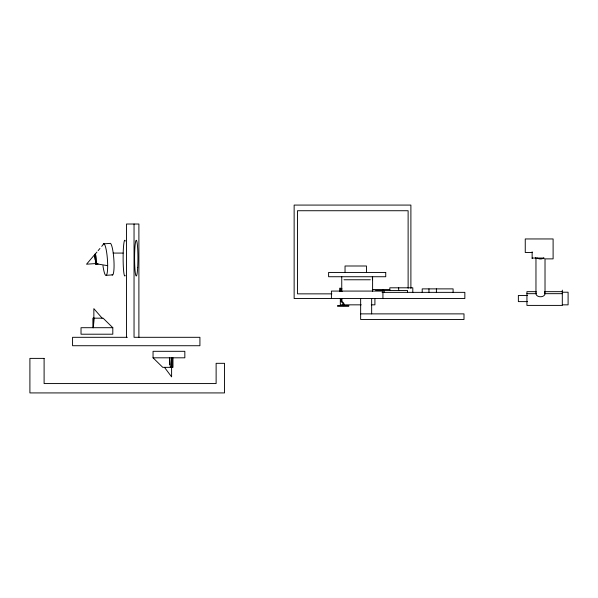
<?xml version="1.0" encoding="UTF-8"?>
<svg xmlns="http://www.w3.org/2000/svg" width="598" height="598" viewBox="0 0 598 598"><rect width="100%" height="100%" fill="white"/><g stroke="black" fill="none" stroke-linecap="round" stroke-linejoin="round"><path stroke-width="0.9" d="M93.258 327.704L94.23 318.173M95.134 259.966L94.566 254.875L94.955 254.128A6.197 0.987 85.9 0 1 96.547 261.064L96.622 263.845L107.655 265.661M98.162 263.965L95.598 264.144L95.71 262.477L96.622 263.845M94.566 254.875L96.943 252.035M98.139 250.614L99.926 248.491M101.712 246.361L102.908 244.941A15.899 2.534 85.9 0 1 106.818 253.522A15.899 2.534 85.9 0 1 106.878 274.243A15.899 2.534 85.9 0 1 102.961 265.661M543.694 258.082L543.731 258.052A4.53 3.11 0 0 1 537.288 258.082L537.288 258.082M103.476 243.872L109.875 243.416A15.899 2.534 85.9 0 1 113.837 259.143A15.899 2.534 85.9 0 1 112.05 274.863M95.822 263.725L97.526 263.606M106.309 275.319L112.716 274.863M532.138 252.483L525.253 252.483L525.253 238.953L553.105 238.953L553.105 258.874L545.017 258.874L545.017 293.67M113.224 253.074L123.106 253.074M532.138 258.052L544.053 258.052L544.053 258.799M343.985 279.767L370.356 279.767M342.071 288.916L341.152 288.916L341.152 291.361L342.071 291.361M372.337 289.552L389.829 289.552M375.731 290.508L407.537 290.508L407.537 292.355M536.249 291.66L526.935 291.66L526.935 305.406L562.307 305.406L562.307 290.135M544.621 291.66L562.307 291.66M562.307 292.22L568.1 292.22L568.1 304.845L562.307 304.845M382.047 292.355L464.848 292.355L464.848 298.529L294.141 298.529L294.141 205.077L410.893 205.077L410.893 288.356M526.935 293.67L536.249 293.67M544.621 293.67L562.307 293.67M331.897 293.857L297.498 293.857L297.498 210.728L408.12 210.728L408.12 288.251M527.518 295.457L518.369 295.457L518.369 301.609L527.578 301.609M361.259 304.838L340.329 304.838L340.329 298.529M371.276 304.838L374.916 304.838L374.916 298.529M360.646 313.875L463.996 313.875L463.996 319.496L360.646 319.496L360.646 298.529M112.805 327.704L81.022 327.704L81.022 334.207L112.805 334.207L112.805 327.704L103.103 318.173L92.892 318.173L92.892 327.704M127.337 337.309L72.567 337.309L72.567 345.726L199.919 345.726L199.919 337.309L134.042 337.309L134.042 224.018M153.051 357.813L184.834 357.813L184.834 351.31L153.051 351.31L153.051 357.813L162.746 367.336L172.972 367.336L172.972 357.813M102.146 318.173L93.856 308.65L93.856 318.173M164.487 367.336L171.604 376.867L171.604 367.336M95.359 261.946L95.598 264.144M169.413 357.813L170.385 367.336M535.965 257.723L535.965 293.67M535.561 257.992L535.561 258.568M532.138 251.81L532.138 258.568M453.097 292.355L453.097 288.879L422.203 288.879L422.203 292.355M436.398 288.879L436.398 292.355M428.96 288.879L428.96 292.355M412.807 292.355L412.807 287.802L389.829 287.802L389.829 290.508M398.679 287.802L398.679 290.508M384.185 290.508L384.185 292.355M382.929 298.529L382.929 291.077L331.412 291.077L331.412 298.529M382.78 289.552L382.78 290.508M372.599 276.732L372.599 291.263M372.397 276.732L372.397 279.767M371.657 298.529L371.657 313.875M366.477 272.441L366.477 265.998L345.039 265.998L345.039 272.441M343.902 305.653L343.902 303.313L341.959 301.287L341.959 298.529M343.125 305.653L343.125 303.627L341.181 301.601L341.181 298.529M341.75 276.732L341.75 291.263M340.875 291.361L340.875 288.214L339.671 288.214L339.671 291.652M172.03 357.813L172.03 367.336M171.357 357.813L171.357 367.336M169.75 357.813L169.75 364.743M138.893 337.309L138.893 224.018L126.507 224.018L126.507 337.309M93.557 318.173L93.557 327.704M125.199 275.484A17.85 1.674 -90 0 1 123.128 257.686A17.85 1.674 -90 0 1 125.281 241.009M544.412 292.116A4.53 3.11 0 0 1 541.085 296.757A4.53 3.11 0 0 1 536.114 292.863M94.723 254.569L86.538 264.204L95.919 263.539L94.723 254.569M385.732 272.441L328.608 272.441L328.608 276.732L385.732 276.732L385.732 272.441M348.761 305.653L337.541 305.653L337.541 306.236L348.761 306.236L348.761 305.653M44.103 358.389L29.9 358.389L29.9 392.923L224.527 392.923L224.527 363.322L216.125 363.322L216.125 383.565L44.103 383.565L44.103 358.389M137.69 267.441A17.85 1.674 -90 0 0 136.299 240.284A17.85 1.674 -90 0 0 134.789 266.671A17.85 1.674 -90 0 0 137.69 267.441"/></g></svg>
